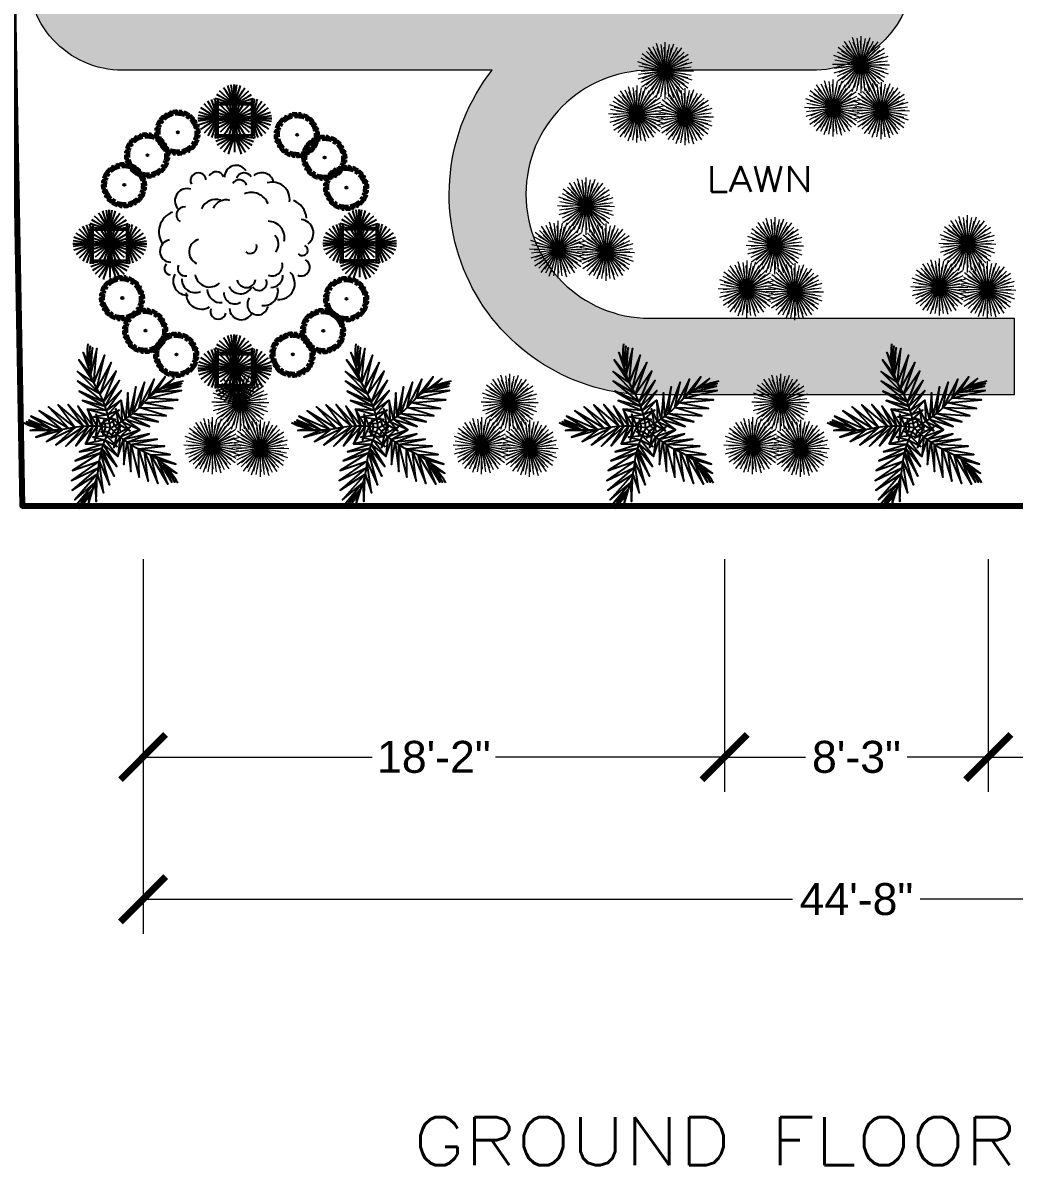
# Model space of a CAD drawing. Header units: millimetres. Extents: x 355 to 3640, y -248 to 1431.
# Drawn here: x 1126.9 to 1499.2, y -247.7 to 181.3 of the extents above; entities that cross this region are included whole.
import ezdxf

# ---------------------------------------------------------------- set-up
doc = ezdxf.new("R2010")
doc.units = ezdxf.units.MM
doc.layers.get('0').update_dxf_attribs({"plot": 0})
for name, color, linetype, lineweight in [('DIMENSION', 251, 'Continuous', 18), ('FLOORING', 33, 'Continuous', 13), ('PERIMETER', 4, 'Continuous', 80), ('TEXT', 9, 'Continuous', 15)]:
    doc.layers.add(name, color=color, linetype=linetype, lineweight=lineweight)
doc.layers.add('PLANTS', color=92, linetype='Continuous')
doc.styles.get("Standard").update_dxf_attribs({"font": 'arial.ttf'})
doc.dimstyles.new('ISO-25', dxfattribs={"dimtxt": 12, "dimasz": 17, "dimexe": 13, "dimexo": 20, "dimgap": 3.125, "dimtad": 0, "dimtoh": 1, "dimdec": 0, "dimdsep": 46, "dimlunit": 4, "dimtxsty": 'Standard', "dimblk": 'ARCHTICK', "dimcen": 2.5, "dimclrd": 256, "dimclre": 256, "dimclrt": 256, "dimadec": 0, "dimazin": 0, "dimtfac": 1, "dimtdec": 0, "dimtmove": 0, "dimatfit": 3, "dimldrblk": 'DOT', "dimfxl": 1, "dimlwd": -1, "dimlwe": -1, "dimarcsym": 0})

# ---------------------------------------------------------------- blocks, each defined once
blk = doc.blocks.new('_ArchTick')
at = {"color": 0, "linetype": 'ByBlock', "const_width": 0.15}
blk.add_lwpolyline([(-0.5, -0.5), (0.5, 0.5)], dxfattribs=at)
blk = doc.blocks.new('*D29')
at = {"layer": 'DIMENSION', "transparency": 16777216}
for p, q in [((1172.07, -20.1), (1172.07, -107.42)), ((1390.48, -20.1), (1390.48, -107.42)), ((1172.07, -94.42), (1258.1, -94.42)), ((1390.48, -94.42), (1304.45, -94.42))]:
    blk.add_line(p, q, dxfattribs=at)
at = {"layer": 'DIMENSION', "transparency": 16777216, "xscale": 17, "yscale": 17, "zscale": 17, "rotation": 180}
blk.add_blockref('_ArchTick', (1172.07, -94.42), dxfattribs=at)
at = {"layer": 'DIMENSION', "transparency": 16777216, "xscale": 17, "yscale": 17, "zscale": 17}
blk.add_blockref('_ArchTick', (1390.48, -94.42), dxfattribs=at)
at = {"layer": 'DIMENSION', "transparency": 16777216, "insert": (1281.28, -94.42), "char_height": 12, "attachment_point": 5}
blk.add_mtext('18\'-2"', dxfattribs=at)
blk = doc.blocks.new('_Dot')
at = {"color": 0, "linetype": 'ByBlock', "lineweight": -2}
blk.add_line((-0.5, 0), (-1, 0), dxfattribs=at)
at = {"color": 0, "linetype": 'ByBlock', "const_width": 0.5}
blk.add_lwpolyline([(-0.25, 0, 1), (0.25, 0, 1)], format="xyb", close=True, dxfattribs=at)
blk = doc.blocks.new('*D30')
at = {"layer": 'DIMENSION', "transparency": 16777216}
for p, q in [((1390.48, -20.1), (1390.48, -107.42)), ((1489.48, -20.1), (1489.48, -107.42)), ((1390.48, -94.42), (1420.9, -94.42)), ((1489.48, -94.42), (1459.06, -94.42))]:
    blk.add_line(p, q, dxfattribs=at)
at = {"layer": 'DIMENSION', "transparency": 16777216, "xscale": 17, "yscale": 17, "zscale": 17, "rotation": 180}
blk.add_blockref('_ArchTick', (1390.48, -94.42), dxfattribs=at)
at = {"layer": 'DIMENSION', "transparency": 16777216, "xscale": 17, "yscale": 17, "zscale": 17}
blk.add_blockref('_ArchTick', (1489.48, -94.42), dxfattribs=at)
at = {"layer": 'DIMENSION', "transparency": 16777216, "insert": (1439.98, -94.42), "char_height": 12, "attachment_point": 5}
blk.add_mtext('8\'-3"', dxfattribs=at)
blk = doc.blocks.new('*D31')
at = {"layer": 'DIMENSION', "transparency": 16777216}
for p, q in [((1489.48, -20.73), (1489.48, -107.42)), ((1707.89, -20.1), (1707.89, -107.42)), ((1489.48, -94.42), (1575.52, -94.42)), ((1707.89, -94.42), (1621.86, -94.42))]:
    blk.add_line(p, q, dxfattribs=at)
at = {"layer": 'DIMENSION', "transparency": 16777216, "xscale": 17, "yscale": 17, "zscale": 17, "rotation": 180}
blk.add_blockref('_ArchTick', (1489.48, -94.42), dxfattribs=at)
at = {"layer": 'DIMENSION', "transparency": 16777216, "xscale": 17, "yscale": 17, "zscale": 17}
blk.add_blockref('_ArchTick', (1707.89, -94.42), dxfattribs=at)
at = {"layer": 'DIMENSION', "transparency": 16777216, "insert": (1598.69, -94.42), "char_height": 12, "attachment_point": 5}
blk.add_mtext('18\'-2"', dxfattribs=at)
blk = doc.blocks.new('*D32')
at = {"layer": 'DIMENSION', "transparency": 16777216}
for p, q in [((1172.07, -20.73), (1172.07, -160.82)), ((1707.89, -20.73), (1707.89, -160.82)), ((1172.07, -147.82), (1416, -147.82)), ((1707.89, -147.82), (1463.96, -147.82))]:
    blk.add_line(p, q, dxfattribs=at)
at = {"layer": 'DIMENSION', "transparency": 16777216, "xscale": 17, "yscale": 17, "zscale": 17, "rotation": 180}
blk.add_blockref('_ArchTick', (1172.07, -147.82), dxfattribs=at)
at = {"layer": 'DIMENSION', "transparency": 16777216, "xscale": 17, "yscale": 17, "zscale": 17}
blk.add_blockref('_ArchTick', (1707.89, -147.82), dxfattribs=at)
at = {"layer": 'DIMENSION', "transparency": 16777216, "insert": (1439.98, -147.82), "char_height": 12, "attachment_point": 5}
blk.add_mtext('44\'-8"', dxfattribs=at)
blk = doc.blocks.new('tree 164642')
at = {"color": 0}
for p, q in [((-1.27, 5.27), (-1.38, 5.62)), ((-0.37, 2.63), (-0.82, 5.75)), ((-0.37, 2.63), (-0.37, 5.79)), ((-0.37, 5.79), (-0.37, 2.63)), ((-0.37, 2.63), (-0.37, 5.79)), ((-0.37, 2.63), (-0.37, 5.79)), ((-0.37, 5.79), (-0.37, 2.63)), ((-0.37, 2.63), (-0.37, 5.79)), ((-0.37, 2.63), (0.08, 5.75)), ((0.53, 5.27), (0.65, 5.62)), ((-2.56, 3.89), (-3.1, 4.2)), ((-2.16, 4.31), (-2.67, 4.79)), ((-0.37, 2.63), (-2.56, 3.89)), ((-0.37, 2.63), (-2.16, 4.31)), ((-1.71, 4.79), (-2.06, 5.29)), ((-0.37, 2.63), (-1.71, 4.79)), ((-0.37, 2.63), (-1.27, 5.27)), ((-0.37, 2.63), (0.53, 5.27)), ((-0.37, 2.63), (0.98, 4.79)), ((-0.37, 2.63), (1.43, 4.31)), ((-0.37, 2.63), (1.82, 3.89)), ((-0.29, 4.87), (-0.29, 0.44)), ((0.98, 4.79), (1.33, 5.29)), ((1.43, 4.31), (1.94, 4.79)), ((1.82, 3.89), (2.37, 4.2)), ((-5.11, 1.79), (-5.61, 2.13)), ((-4.63, 2.24), (-5.11, 2.74)), ((-2.95, 0.44), (-4.63, 2.24)), ((-4.21, 2.63), (-4.52, 3.17)), ((-2.95, 0.44), (-4.21, 2.63)), ((-3.79, 3.02), (-3.93, 3.44)), ((-2.95, 0.44), (-3.79, 3.02)), ((-3.52, 2.63), (-0.37, 2.63)), ((-0.37, 2.63), (-3.52, 2.63)), ((-3.34, 3.05), (-3.49, 3.07)), ((-3.45, 3.44), (-3.47, 3.59)), ((-2.95, 3.47), (-3.37, 3.61)), ((-2.95, 0.44), (-3.37, 3.41)), ((-0.37, 2.63), (-3.34, 3.05)), ((-2.48, 1.7), (-3.03, 2.01)), ((-2.95, 0.44), (-2.95, 3.59)), ((-2.95, 3.59), (-2.95, 0.44)), ((-0.37, 2.63), (-2.95, 3.47)), ((-2.09, 2.12), (-2.6, 2.59)), ((-0.29, 0.44), (-2.09, 2.12)), ((-1.64, 2.6), (-1.98, 3.1)), ((-0.29, 0.44), (-1.64, 2.6)), ((-1.19, 3.08), (-1.31, 3.43)), ((-0.29, 0.44), (-1.19, 3.08)), ((-0.29, 0.44), (-0.74, 3.56)), ((-0.37, 2.63), (2.22, 3.47)), ((-0.37, 2.63), (2.61, 3.05)), ((-0.37, 2.63), (-0.37, 2.63)), ((-0.37, 2.63), (-0.37, 2.63)), ((2.79, 2.63), (-0.37, 2.63)), ((-0.37, 2.63), (2.79, 2.63)), ((-0.29, 0.44), (-0.29, 3.59)), ((-0.29, 3.59), (-0.29, 0.44)), ((-0.29, 0.44), (-0.29, 3.59)), ((-0.29, 0.44), (-0.29, 3.59)), ((-0.29, 3.59), (-0.29, 0.44)), ((-0.29, 0.44), (-0.29, 3.59)), ((-0.29, 0.44), (0.16, 3.56)), ((-0.29, 0.44), (0.61, 3.08)), ((-0.29, 0.44), (1.06, 2.6)), ((-0.29, 0.44), (1.51, 2.12)), ((0.61, 3.08), (0.73, 3.43)), ((1.06, 2.6), (1.4, 3.1)), ((1.51, 2.12), (2.01, 2.59)), ((1.9, 1.7), (2.44, 2.01)), ((2.22, 3.47), (2.63, 3.61)), ((2.4, 3.59), (2.4, 0.44)), ((2.4, 0.44), (2.4, 3.59)), ((2.4, 0.44), (2.82, 3.41)), ((2.4, 0.44), (3.24, 3.02)), ((2.4, 0.44), (3.66, 2.63)), ((2.4, 0.44), (4.08, 2.24)), ((2.61, 3.05), (2.76, 3.07)), ((2.75, 3.44), (2.77, 3.59)), ((3.17, 3.05), (3.31, 3.46)), ((3.66, 2.63), (3.98, 3.17)), ((4.08, 2.24), (4.56, 2.74)), ((4.57, 1.79), (5.07, 2.13)), ((-2.95, 0.44), (-6.11, 0.44)), ((-6.11, 0.44), (-2.95, 0.44)), ((-2.95, 0.44), (-6.11, 0.44)), ((-2.95, 0.44), (-6.11, 0.44)), ((-6.11, 0.44), (-2.95, 0.44)), ((-2.95, 0.44), (-6.11, 0.44)), ((-2.95, 0.44), (-6.07, 0.89)), ((-2.95, 0.44), (-6.07, -0.01)), ((-5.59, 1.34), (-5.94, 1.45)), ((-0.29, 0.44), (-5.61, 0.44)), ((-2.95, 0.44), (-5.59, 1.34)), ((-2.95, 0.44), (-5.59, -0.46)), ((-2.95, 0.44), (-5.11, 1.79)), ((-2.95, 0.44), (-5.11, -0.91)), ((-2.95, 0.44), (-4.63, -1.36)), ((-2.95, 0.44), (-4.21, -1.75)), ((-2.95, 0.44), (-3.79, -2.14)), ((-3.45, 0.44), (-0.29, 0.44)), ((-0.29, 0.44), (-3.45, 0.44)), ((-0.29, 0.44), (-3.45, 0.44)), ((-3.45, 0.44), (-0.29, 0.44)), ((-3.26, 0.86), (-3.41, 0.88)), ((-3.26, 0.02), (-3.41, 0)), ((-2.95, 0.44), (-3.37, -2.54)), ((-2.87, 1.28), (-3.29, 1.41)), ((-0.29, 0.44), (-3.26, 0.86)), ((-0.29, 0.44), (-3.26, 0.02)), ((-2.95, -2.72), (-2.95, 0.44)), ((-2.95, 0.44), (-2.95, -2.72)), ((-2.95, 0.44), (-2.95, 0.44)), ((-2.95, 0.44), (-2.95, 0.44)), ((-0.29, 0.44), (-2.87, 1.28)), ((-0.29, 0.44), (-2.87, -0.4)), ((-0.29, 0.44), (-2.48, 1.7)), ((-0.29, 0.44), (-2.48, -0.82)), ((-0.29, 0.44), (-2.09, -1.24)), ((-0.29, 0.44), (-1.64, -1.72)), ((-0.29, 0.44), (-1.19, -2.2)), ((-0.29, 0.44), (-0.74, -2.68)), ((-0.29, 0.44), (1.9, 1.7)), ((-0.29, 0.44), (2.29, 1.28)), ((-0.29, 0.44), (2.68, 0.86)), ((-0.29, 0.44), (5.1, 0.44)), ((-0.29, 0.44), (2.68, 0.02)), ((-0.29, 0.44), (2.29, -0.4)), ((-0.29, 0.44), (-0.29, -2.72)), ((-0.29, -2.72), (-0.29, 0.44)), ((-0.29, 0.44), (-0.29, -2.72)), ((-0.29, 0.44), (1.9, -0.82)), ((-0.29, 0.44), (1.51, -1.24)), ((-0.29, 0.44), (-0.29, -2.72)), ((-0.29, -2.72), (-0.29, 0.44)), ((-0.29, 0.44), (-0.29, -2.72)), ((-0.29, 0.44), (1.06, -1.72)), ((-0.29, 0.44), (0.16, -2.68)), ((-0.29, 0.44), (0.61, -2.2)), ((-0.29, 0.44), (-0.29, -4.88)), ((-0.29, 0.44), (2.86, 0.44)), ((2.86, 0.44), (-0.29, 0.44)), ((-0.29, 0.44), (-0.29, 0.44)), ((-0.29, 0.44), (-0.29, 0.44)), ((2.86, 0.44), (-0.29, 0.44)), ((-0.29, 0.44), (2.86, 0.44)), ((-0.29, 0.44), (-0.29, 0.44)), ((-0.29, 0.44), (-0.29, 0.44)), ((2.29, 1.28), (2.71, 1.41)), ((2.4, 0.44), (4.57, 1.79)), ((2.4, 0.44), (5.05, 1.34)), ((2.4, 0.44), (5.53, 0.89)), ((2.4, 0.44), (5.56, 0.44)), ((5.56, 0.44), (2.4, 0.44)), ((2.4, 0.44), (5.56, 0.44)), ((2.4, 0.44), (5.56, 0.44)), ((5.56, 0.44), (2.4, 0.44)), ((2.4, 0.44), (5.56, 0.44)), ((2.4, 0.44), (3.66, -1.75)), ((2.4, 0.44), (3.24, -2.14)), ((2.4, 0.44), (4.08, -1.36)), ((2.4, 0.44), (4.57, -0.91)), ((2.4, 0.44), (5.53, -0.01)), ((2.4, 0.44), (5.05, -0.46)), ((2.4, -2.72), (2.4, 0.44)), ((2.4, 0.44), (2.82, -2.54)), ((2.4, 0.44), (2.4, -2.72)), ((2.4, 0.44), (2.4, 0.44)), ((2.4, 0.44), (2.4, 0.44)), ((2.68, 0.86), (2.83, 0.88)), ((2.68, 0.02), (2.83, 0)), ((5.05, 1.34), (5.39, 1.45)), ((-5.59, -0.46), (-5.94, -0.58)), ((-5.11, -0.91), (-5.61, -1.25)), ((-4.63, -1.36), (-5.11, -1.87)), ((-4.21, -1.75), (-4.52, -2.3)), ((-2.87, -0.4), (-3.29, -0.54)), ((-2.48, -0.82), (-3.03, -1.13)), ((-2.09, -1.24), (-2.6, -1.71)), ((-1.64, -1.72), (-1.98, -2.22)), ((1.06, -1.72), (1.4, -2.22)), ((1.51, -1.24), (2.01, -1.71)), ((1.9, -0.82), (2.44, -1.13)), ((2.29, -0.4), (2.71, -0.54)), ((3.66, -1.75), (3.98, -2.3)), ((4.08, -1.36), (4.56, -1.87)), ((4.57, -0.91), (5.07, -1.25)), ((5.05, -0.46), (5.39, -0.58)), ((-3.79, -2.14), (-3.93, -2.56)), ((-3.45, -2.22), (-0.29, -2.22)), ((-0.29, -2.22), (-3.45, -2.22)), ((-3.26, -2.64), (-3.41, -2.66)), ((-3.37, -2.54), (-3.39, -2.68)), ((-2.87, -3.06), (-3.29, -3.2)), ((-0.29, -2.22), (-3.26, -2.64)), ((-2.48, -3.48), (-3.03, -3.8)), ((-0.29, -2.22), (-2.87, -3.06)), ((-0.29, -2.22), (-2.48, -3.48)), ((-0.29, -2.22), (-2.09, -3.9)), ((-0.29, -2.22), (-1.64, -4.38)), ((-1.19, -2.2), (-1.31, -2.55)), ((-0.29, -2.22), (-1.19, -4.86)), ((-0.29, -2.22), (2.86, -2.22)), ((2.86, -2.22), (-0.29, -2.22)), ((-0.29, -2.22), (2.68, -2.64)), ((-0.29, -2.22), (2.29, -3.06)), ((-0.29, -2.22), (-0.29, -2.22)), ((-0.29, -2.22), (1.9, -3.48)), ((-0.29, -2.22), (1.51, -3.9)), ((-0.29, -2.22), (1.06, -4.38)), ((-0.29, -2.22), (-0.29, -2.22)), ((-0.29, -2.22), (0.61, -4.86)), ((0.61, -2.2), (0.73, -2.55)), ((1.9, -3.48), (2.44, -3.8)), ((2.29, -3.06), (2.71, -3.2)), ((2.68, -2.64), (2.83, -2.66)), ((2.82, -2.54), (2.85, -2.68)), ((3.24, -2.14), (3.38, -2.56)), ((-2.09, -3.9), (-2.6, -4.38)), ((-1.64, -4.38), (-1.98, -4.88)), ((-1.19, -4.86), (-1.31, -5.21)), ((0.61, -4.86), (0.73, -5.21)), ((1.06, -4.38), (1.4, -4.88)), ((1.51, -3.9), (2.01, -4.38))]:
    blk.add_line(p, q, dxfattribs=at)
blk = doc.blocks.new('tree 8543')
for centre, radius, start, end in [((-0.2018, 0.4075), 0.0779, 58.98613, 207.91307), ((-0.1421, 0.409), 0.0539, 58.29983, 186.12531), ((-0.0245, 0.4401), 0.0807, 41.61104, 159.97858), ((0.0827, 0.3836), 0.1167, 19.53628, 133.89293), ((-0.3125, 0.3308), 0.0535, 48.88006, 178.31284), ((-0.151, 0.3548), 0.0515, 43.69062, 176.21275), ((0.2294, 0.3129), 0.13, 29.73501, 97.23703), ((-0.4161, 0.271), 0.0523, 33.6973, 233.09374), ((-0.0088, 0.2552), 0.1197, 48.76682, 139.8869), ((0.3499, 0.2685), 0.0901, 334.13491, 112.58196), ((-0.1519, 0.1585), 0.0914, 100.21959, 184.20456), ((0.1731, 0.1411), 0.112, 15.48566, 115.71011), ((-0.4226, 0.1166), 0.081, 97.98267, 246.85448), ((-0.2081, 0.1203), 0.1034, 98.24003, 184.09258), ((0.1881, 0.1035), 0.076, 342.57589, 76.34432), ((0.4157, 0.1732), 0.0366, 250.63414, 87.61238), ((0.4607, 0.0678), 0.0582, 274.16342, 85.83658), ((-0.3695, -0.0906), 0.1411, 138.28337, 242.85399), ((-0.3942, 0.0243), 0.0536, 111.16688, 263.9023), ((0.0945, 0.0341), 0.0451, 255.82781, 48.40852), ((0.2804, -0.0096), 0.0714, 276.12264, 39.2521), ((0.3791, -0.0978), 0.106, 291.12324, 72.71123), ((0.3047, -0.0732), 0.0811, 297.61297, 27.66414), ((-0.1784, -0.1435), 0.0856, 132.65784, 272.21738), ((0.1671, -0.1646), 0.0627, 218.0415, 17.9882), ((0.2594, -0.154), 0.05, 238.608, 55.19567), ((0.3097, -0.1892), 0.0971, 289.61791, 40.74759), ((-0.3637, -0.2322), 0.075, 125.1074, 295.13555), ((0.1415, -0.1994), 0.0853, 233.20479, 357.46313), ((-0.2263, -0.2914), 0.051, 182.37076, 306.90541), ((-0.0695, -0.2436), 0.0967, 215.7229, 341.51261), ((0.3159, -0.2868), 0.07, 169.66834, 15.82679), ((-0.313, -0.339), 0.0414, 161.50625, 291.72963), ((-0.1773, -0.3629), 0.0934, 176.99493, 302.24909), ((-0.1351, -0.3278), 0.0889, 204.45392, 320.90089), ((0.0472, -0.3087), 0.0902, 208.41557, 303.64575), ((0.1432, -0.2881), 0.0734, 205.18691, 329.0229), ((0.2277, -0.3554), 0.0807, 210.79675, 2.66776), ((-0.0526, -0.3925), 0.1046, 204.19546, 327.77892), ((0.1012, -0.4483), 0.0521, 187.20398, 14.32459)]:
    blk.add_arc(centre, radius, start, end)
blk = doc.blocks.new('tree 764232')
at = {"xscale": 0.990099009900991, "yscale": 0.990099009900991, "zscale": 1.98019801980198}
blk.add_blockref('tree 8543', (0.0354, 0.0215), dxfattribs=at)
blk = doc.blocks.new('tree 8312')
for p, q in [((-2331, 1368), (-2685, 1585)), ((-2121, 1357), (-2619, 1689)), ((-2003, 1519), (-2473, 1890)), ((-1881, 1307), (-2469, 1733)), ((-1768, 1450), (-2320, 1921)), ((-1579, 1647), (-2138, 2252)), ((-1873, 1671), (-2131, 1909)), ((-1644, 1584), (-2052, 1991)), ((-1657, 1879), (-2046, 2335)), ((-1440, 1766), (-1889, 2336)), ((-1499, 2003), (-1794, 2408)), ((-1417, 2061), (-1612, 2352)), ((-1136, 1969), (-1539, 2688)), ((-1215, 1922), (-1516, 2413)), ((-1158, 2212), (-1430, 2746)), ((-1068, 2256), (-1215, 2574)), ((-1046, 2466), (-1205, 2850)), ((-883, 2333), (-1056, 2803)), ((-719, 2151), (-973, 2935)), ((-631, 2178), (-828, 2877)), ((-543, 2201), (-677, 2761)), ((-498, 2441), (-614, 3029)), ((-454, 2805), (-493, 3050)), ((-300, 2473), (-359, 2970)), ((-215, 2666), (-247, 3080)), ((-91, 2263), (-124, 3087)), ((0, 2265), (0, 2991)), ((0, 2265), (0, 2991)), ((100, 2489), (120, 2989)), ((182, 2258), (228, 2832)), ((273, 2249), (359, 2970)), ((364, 2237), (493, 3050)), ((454, 2220), (595, 2933)), ((595, 2420), (677, 2761)), ((631, 2178), (788, 2732)), ((719, 2151), (943, 2842)), ((805, 2121), (1004, 2662)), ((974, 2052), (1278, 2711)), ((976, 2296), (1205, 2850)), ((1158, 2212), (1317, 2525)), ((1246, 2165), (1491, 2602)), ((1367, 1821), (1794, 2408)), ((1417, 2061), (1750, 2558)), ((1429, 2271), (1646, 2625)), ((1510, 1708), (1982, 2260)), ((1579, 1943), (1950, 2413)), ((1644, 1584), (2052, 1991)), ((1708, 1518), (2313, 2078)), ((1731, 1813), (1969, 2070)), ((1826, 1379), (2396, 1829)), ((1940, 1596), (2395, 1985)), ((2064, 1439), (2469, 1733)), ((-2297, 303), (-3111, 432)), ((-2549, 40), (-3049, 59)), ((-2309, 213), (-3030, 298)), ((-2281, 393), (-2993, 535)), ((-2357, 916), (-2910, 1145)), ((-2212, 658), (-2902, 883)), ((-2318, 122), (-2892, 167)), ((-2480, 535), (-2821, 617)), ((-2238, 571), (-2792, 727)), ((-2112, 913), (-2771, 1217)), ((-2182, 745), (-2722, 944)), ((-2226, 1186), (-2662, 1431)), ((-2273, 1098), (-2585, 1257)), ((1983, 1155), (2474, 1456)), ((2029, 1076), (2748, 1479)), ((2121, 1357), (2412, 1552)), ((2212, 658), (2995, 913)), ((2238, 571), (2937, 768)), ((2261, 483), (2821, 617)), ((2273, 1098), (2806, 1370)), ((2317, 1008), (2635, 1154)), ((2324, 31), (3147, 63)), ((2393, 823), (2863, 996)), ((2502, 437), (3089, 554)), ((2526, 986), (2910, 1145)), ((2533, 239), (3030, 298)), ((2726, 154), (3140, 187)), ((2866, 394), (3111, 432)), ((-2324, -152), (-3147, -184)), ((-2726, -275), (-3140, -307)), ((-2866, -514), (-3111, -553)), ((-2502, -558), (-3089, -675)), ((-2325, -60), (-3052, -60)), ((-2325, -60), (-3052, -60)), ((-2533, -360), (-3030, -419)), ((-2212, -779), (-2995, -1034)), ((-2238, -692), (-2937, -889)), ((-2526, -1107), (-2910, -1266)), ((-2393, -943), (-2863, -1117)), ((-2261, -603), (-2821, -738)), ((-2273, -1218), (-2806, -1490)), ((-2029, -1197), (-2748, -1599)), ((-2317, -1128), (-2635, -1275)), ((-1983, -1275), (-2474, -1576)), ((-2121, -1478), (-2412, -1672)), ((-1826, -1500), (-2396, -1950)), ((1881, -1427), (2469, -1854)), ((2112, -1034), (2771, -1338)), ((2121, -1478), (2619, -1810)), ((2182, -865), (2722, -1065)), ((2212, -779), (2902, -1003)), ((2226, -1307), (2662, -1551)), ((2238, -692), (2792, -848)), ((2273, -1218), (2585, -1378)), ((2281, -514), (2993, -656)), ((2297, -424), (3111, -553)), ((2309, -334), (3030, -419)), ((2318, -243), (2892, -288)), ((2325, -60), (3052, -60)), ((2325, -60), (3052, -60)), ((2331, -1489), (2685, -1706)), ((2357, -1036), (2910, -1266)), ((2480, -656), (2821, -738)), ((2549, -160), (3049, -180)), ((-2064, -1560), (-2469, -1854)), ((-1940, -1717), (-2395, -2106)), ((-1708, -1639), (-2313, -2198)), ((-1644, -1705), (-2052, -2112)), ((-1510, -1829), (-1982, -2381)), ((-1731, -1933), (-1969, -2191)), ((-1579, -2064), (-1950, -2534)), ((-1367, -1942), (-1794, -2529)), ((-1417, -2181), (-1750, -2679)), ((-1429, -2392), (-1646, -2746)), ((-1246, -2286), (-1491, -2723)), ((-1158, -2333), (-1317, -2645)), ((-974, -2172), (-1278, -2832)), ((-976, -2417), (-1205, -2970)), ((-805, -2242), (-1004, -2782)), ((-719, -2272), (-943, -2963)), ((-631, -2299), (-788, -2853)), ((-595, -2541), (-677, -2882)), ((-454, -2341), (-595, -3053)), ((-364, -2357), (-493, -3171)), ((-273, -2370), (-359, -3091)), ((-182, -2379), (-228, -2953)), ((-100, -2609), (-120, -3110)), ((0, -2386), (0, -3112)), ((0, -2386), (0, -3112)), ((91, -2384), (124, -3208)), ((215, -2786), (247, -3200)), ((300, -2593), (359, -3091)), ((454, -2926), (493, -3171)), ((498, -2562), (614, -3149)), ((543, -2322), (677, -2882)), ((631, -2299), (828, -2997)), ((719, -2272), (973, -3056)), ((883, -2453), (1056, -2923)), ((1046, -2587), (1205, -2970)), ((1068, -2377), (1215, -2695)), ((1136, -2089), (1539, -2808)), ((1158, -2333), (1430, -2867)), ((1215, -2043), (1516, -2534)), ((1417, -2181), (1612, -2473)), ((1440, -1887), (1889, -2457)), ((1499, -2124), (1794, -2529)), ((1579, -1768), (2138, -2373)), ((1644, -1705), (2052, -2112)), ((1657, -2000), (2046, -2455)), ((1768, -1571), (2320, -2042)), ((1873, -1792), (2131, -2030)), ((2003, -1640), (2473, -2010))]:
    blk.add_line(p, q)
at = {"linetype": 'Continuous'}
blk.add_circle((0, 0), 145, dxfattribs=at)
blk = doc.blocks.new('tree 642142')
at = {"linetype": 'Continuous', "xscale": 0.00015873015854595, "yscale": 0.00015873015854595, "zscale": 0.00015873015854595}
blk.add_blockref('tree 8312', (-111.471, 92.45), dxfattribs=at)
blk = doc.blocks.new('tree 5412326')
for points in [[(-0.75, 0.415), (-0.644, 0.447), (-0.742, 0.482), (-0.548, 0.566), (-0.736, 0.55), (-0.474, 0.7), (-0.734, 0.618), (-0.425, 0.846), (-0.734, 0.686), (-0.402, 0.997), (-0.738, 0.754), (-0.407, 1.15), (-0.753, 0.889), (-0.439, 1.3), (-0.772, 0.988), (-0.498, 1.442), (-0.789, 1.089), (-0.58, 1.571), (-0.796, 1.225), (-0.642, 1.603), (-0.788, 1.343), (-0.669, 1.638), (-0.774, 1.428), (-0.801, 1.584), (-0.796, 1.225), (-0.901, 1.493), (-0.789, 1.089), (-0.972, 1.331), (-0.753, 0.889), (-1.021, 1.185), (-0.738, 0.754), (-1.043, 1.034), (-0.734, 0.686), (-1.038, 0.881), (-0.734, 0.618), (-1.006, 0.731), (-0.736, 0.55), (-0.948, 0.589), (-0.742, 0.482), (-0.865, 0.46)], [(-0.821, 0.379), (-0.82, 0.489), (-0.883, 0.407), (-0.903, 0.618), (-0.946, 0.433), (-1.008, 0.73), (-1.009, 0.457), (-1.131, 0.821), (-1.074, 0.477), (-1.268, 0.889), (-1.14, 0.495), (-1.415, 0.932), (-1.273, 0.522), (-1.568, 0.948), (-1.374, 0.535), (-1.72, 0.936), (-1.475, 0.55), (-1.869, 0.897), (-1.606, 0.585), (-1.918, 0.849), (-1.716, 0.629), (-1.96, 0.834), (-1.792, 0.668), (-1.949, 0.691), (-1.606, 0.585), (-1.893, 0.568), (-1.475, 0.55), (-1.761, 0.451), (-1.273, 0.522), (-1.638, 0.359), (-1.14, 0.495), (-1.501, 0.291), (-1.074, 0.477), (-1.353, 0.248), (-1.009, 0.457), (-1.201, 0.233), (-0.946, 0.433), (-1.048, 0.244), (-0.883, 0.407), (-0.9, 0.283)], [(-0.694, 0.358), (-0.63, 0.268), (-0.627, 0.371), (-0.487, 0.212), (-0.561, 0.387), (-0.336, 0.184), (-0.495, 0.405), (-0.183, 0.182), (-0.431, 0.427), (-0.032, 0.207), (-0.367, 0.451), (0.112, 0.259), (-0.244, 0.507), (0.245, 0.336), (-0.155, 0.556), (0.361, 0.436), (-0.064, 0.604), (0.459, 0.554), (0.063, 0.653), (0.47, 0.622), (0.178, 0.682), (0.495, 0.659), (0.262, 0.694), (0.402, 0.768), (0.063, 0.653), (0.285, 0.835), (-0.064, 0.604), (0.109, 0.852), (-0.244, 0.507), (-0.044, 0.854), (-0.367, 0.451), (-0.195, 0.828), (-0.431, 0.427), (-0.34, 0.776), (-0.495, 0.405), (-0.472, 0.699), (-0.561, 0.387), (-0.589, 0.6), (-0.627, 0.371), (-0.686, 0.481)], [(-0.809, 0.3), (-0.914, 0.335), (-0.855, 0.25), (-1.062, 0.296), (-0.9, 0.198), (-1.2, 0.231), (-0.941, 0.145), (-1.325, 0.142), (-0.981, 0.09), (-1.433, 0.033), (-1.018, 0.033), (-1.519, -0.094), (-1.085, -0.086), (-1.581, -0.234), (-1.129, -0.177), (-1.617, -0.383), (-1.174, -0.269), (-1.626, -0.536), (-1.248, -0.383), (-1.595, -0.598), (-1.324, -0.474), (-1.594, -0.643), (-1.385, -0.534), (-1.455, -0.676), (-1.248, -0.383), (-1.32, -0.661), (-1.174, -0.269), (-1.168, -0.572), (-1.085, -0.086), (-1.043, -0.483), (-1.018, 0.033), (-0.936, -0.374), (-0.981, 0.09), (-0.85, -0.247), (-0.941, 0.145), (-0.788, -0.107), (-0.9, 0.198), (-0.751, 0.042), (-0.855, 0.25), (-0.742, 0.195)], [(-0.73, 0.287), (-0.796, 0.198), (-0.697, 0.227), (-0.805, 0.045), (-0.662, 0.169), (-0.786, -0.107), (-0.624, 0.113), (-0.74, -0.253), (-0.583, 0.058), (-0.669, -0.389), (-0.541, 0.005), (-0.575, -0.51), (-0.449, -0.095), (-0.461, -0.612), (-0.375, -0.164), (-0.33, -0.692), (-0.302, -0.236), (-0.187, -0.748), (-0.216, -0.342), (-0.119, -0.738), (-0.153, -0.442), (-0.076, -0.75), (-0.115, -0.518), (-0.002, -0.629), (-0.216, -0.342), (0.026, -0.496), (-0.302, -0.236), (-0.012, -0.324), (-0.449, -0.095), (-0.058, -0.177), (-0.541, 0.005), (-0.129, -0.042), (-0.583, 0.058), (-0.223, 0.079), (-0.624, 0.113), (-0.337, 0.182), (-0.662, 0.169), (-0.468, 0.262), (-0.697, 0.227), (-0.61, 0.318)]]:
    blk.add_lwpolyline(points, close=True)
for points in [[(-0.761, 0.348, 0.101039), (-0.772, 0.988, -0.173091), (-0.685, 1.684)], [(-0.761, 0.348, 0.101039), (-1.374, 0.535, -0.173091), (-2.008, 0.833)], [(-0.761, 0.348, 0.101039), (-0.155, 0.556, -0.173091), (0.533, 0.688)], [(-0.761, 0.348, 0.101039), (-1.129, -0.177, -0.173091), (-1.608, -0.689)], [(-0.761, 0.348, 0.101039), (-0.375, -0.164, -0.173091), (-0.037, -0.778)]]:
    blk.add_lwpolyline(points, format="xyb")
blk = doc.blocks.new('tree 97643')
blk.add_blockref('tree 5412326', (348.384, 244.595))
blk = doc.blocks.new('tree 4r32')
at = {"lineweight": 0}
for points in [[(0.477, 0.555), (0.171, 0.854)], [(0.484, 0.561), (0.209, 0.932)], [(0.375, 0.708), (0.274, 0.871)], [(0.503, 0.542), (0.292, 0.944)], [(0.492, 0.567), (0.351, 0.852)], [(0.499, 0.57), (0.352, 1.007)], [(0.441, 0.743), (0.395, 0.929)], [(0.517, 0.517), (0.435, 0.993)], [(0.509, 0.573), (0.463, 0.887)], [(0.512, 0.545), (0.464, 0.846)], [(0.516, 0.574), (0.512, 1.034)], [(0.515, 0.755), (0.528, 0.946)], [(0.517, 0.517), (0.58, 0.886)], [(0.519, 0.531), (0.586, 0.995)], [(0.519, 0.531), (0.569, 0.846)], [(0.529, 0.542), (0.73, 0.95)], [(0.53, 0.542), (0.691, 0.848)], [(0.534, 0.572), (0.672, 1.01)], [(0.551, 0.564), (0.817, 0.938)], [(0.557, 0.559), (0.854, 0.863)], [(0.588, 0.744), (0.661, 0.922)], [(0.655, 0.711), (0.779, 0.857)], [(0.517, 0.517), (0.024, 0.672)], [(0.468, 0.541), (0.083, 0.73)], [(0.472, 0.548), (0.096, 0.817)], [(0.29, 0.588), (0.112, 0.661)], [(0.323, 0.655), (0.176, 0.779)], [(0.491, 0.53), (0.185, 0.691)], [(0.491, 0.53), (0.22, 0.668)], [(0.497, 0.537), (0.255, 0.785)], [(0.478, 0.556), (0.281, 0.752)], [(0.517, 0.517), (0.365, 0.814)], [(0.517, 0.517), (0.752, 0.753)], [(0.517, 0.517), (0.944, 0.742)], [(0.517, 0.517), (0.814, 0.668)], [(0.53, 0.542), (0.668, 0.814)], [(0.541, 0.529), (0.852, 0.683)], [(0.543, 0.525), (1.007, 0.681)], [(0.558, 0.557), (0.785, 0.778)], [(0.564, 0.551), (0.932, 0.825)], [(0.708, 0.658), (0.871, 0.76)], [(0.743, 0.592), (0.929, 0.638)], [(0.489, 0.517), (0, 0.512)], [(0.503, 0.512), (0.027, 0.352)], [(0.464, 0.524), (0.039, 0.586)], [(0.465, 0.508), (0.041, 0.435)], [(0.279, 0.515), (0.087, 0.528)], [(0.504, 0.51), (0.089, 0.292)], [(0.475, 0.486), (0.102, 0.209)], [(0.291, 0.441), (0.105, 0.395)], [(0.502, 0.515), (0.146, 0.463)], [(0.464, 0.526), (0.148, 0.58)], [(0.517, 0.517), (0.18, 0.171)], [(0.47, 0.494), (0.181, 0.351)], [(0.517, 0.517), (0.187, 0.569)], [(0.465, 0.509), (0.187, 0.464)], [(0.501, 0.495), (0.217, 0.096)], [(0.492, 0.504), (0.22, 0.365)], [(0.497, 0.498), (0.249, 0.255)], [(0.517, 0.517), (0.281, 0.281)], [(0.517, 0.517), (0.303, 0.083)], [(0.492, 0.47), (0.343, 0.185)], [(0.501, 0.467), (0.362, 0.024)], [(0.517, 0.517), (0.366, 0.22)], [(0.513, 0.491), (0.448, 0.039)], [(0.512, 0.491), (0.454, 0.148)], [(0.517, 0.517), (0.465, 0.187)], [(0.517, 0.517), (0.846, 0.569)], [(0.517, 0.517), (0.668, 0.22)], [(0.517, 0.517), (0.846, 0.465)], [(0.517, 0.464), (0.522, 0)], [(0.521, 0.491), (0.569, 0.187)], [(0.521, 0.491), (0.599, 0.041)], [(0.521, 0.491), (0.571, 0.146)], [(0.523, 0.504), (0.683, 0.181)], [(0.525, 0.492), (0.681, 0.027)], [(0.538, 0.501), (0.938, 0.217)], [(0.54, 0.505), (0.95, 0.303)], [(0.54, 0.505), (0.814, 0.366)], [(0.542, 0.469), (0.742, 0.089)], [(0.543, 0.513), (0.995, 0.448)], [(0.543, 0.512), (0.886, 0.454)], [(0.544, 0.517), (1.034, 0.522)], [(0.55, 0.473), (0.825, 0.102)], [(0.555, 0.477), (0.778, 0.249)], [(0.556, 0.478), (0.753, 0.281)], [(0.557, 0.478), (0.863, 0.18)], [(0.567, 0.491), (0.848, 0.343)], [(0.571, 0.5), (1.01, 0.362)], [(0.574, 0.527), (0.993, 0.599)], [(0.574, 0.525), (0.887, 0.571)], [(0.744, 0.445), (0.922, 0.373)], [(0.755, 0.519), (0.946, 0.505)], [(0.325, 0.375), (0.162, 0.274)], [(0.378, 0.323), (0.255, 0.176)], [(0.445, 0.29), (0.373, 0.112)], [(0.519, 0.279), (0.505, 0.087)], [(0.592, 0.291), (0.638, 0.105)], [(0.658, 0.325), (0.76, 0.162)], [(0.711, 0.378), (0.857, 0.255)]]:
    blk.add_lwpolyline(points, dxfattribs=at)
blk = doc.blocks.new('LANDSCAPE PAVEMENT')
at = {"layer": 'FLOORING'}
h = blk.add_hatch(dxfattribs=at)
h.set_pattern_fill('HONEY', color=256, scale=2)
edge = h.paths.add_edge_path()
edge.add_line((276.23, 98), (276.23, 571.74))
edge.add_line((276.23, 571.74), (279.21, 571.74))
edge.add_line((279.21, 571.74), (279.21, 650.46))
edge.add_line((279.21, 650.46), (276.23, 650.46))
edge.add_line((276.23, 650.46), (276.23, 914.91))
edge.add_line((276.23, 914.91), (-289.12, 914.91))
edge.add_line((-289.12, 914.91), (-289.12, 650.46))
edge.add_line((-289.12, 650.46), (-293.21, 650.46))
edge.add_line((-293.21, 650.46), (-293.21, 571.74))
edge.add_line((-293.21, 571.74), (-289.12, 571.74))
edge.add_line((-289.12, 571.74), (-289.12, 553.37))
edge.add_line((-289.12, 553.37), (-293.21, 553.37))
edge.add_line((-293.21, 553.37), (-293.21, 474.65))
edge.add_line((-293.21, 474.65), (-289.12, 474.65))
edge.add_line((-289.12, 474.65), (-289.12, 338.57))
edge.add_line((-289.12, 338.57), (-293.21, 338.57))
edge.add_line((-293.21, 338.57), (-293.21, 2))
edge.add_line((-293.21, 2), (-289.12, 2))
edge.add_line((-289.12, 2), (-289.12, -28.57))
edge.add_arc((-282.59, -29.93), 6.68, 168.2541, 270)
edge.add_line((-282.59, -36.61), (-22.8, -36.61))
edge.add_arc((-23.53, -27.51), 9.13, 274.5926, 360)
edge.add_line((-14.4, -27.51), (-14.4, 0))
edge.add_line((-14.4, 0), (14.4, 0))
edge.add_line((14.4, 0), (14.4, -27.51))
edge.add_arc((-23.53, -27.51), 37.93, -87.7474, 0, ccw=False)
edge.add_line((-22.04, -65.41), (-53.3, -65.41))
edge.add_line((-53.3, -65.41), (-84.57, -65.41))
edge.add_arc((-84.57, -111.97), 46.56, 90, 270)
edge.add_line((-84.57, -158.53), (52.23, -158.53))
edge.add_line((52.23, -158.53), (52.23, -187.33))
edge.add_line((52.23, -187.33), (-84.57, -187.33))
edge.add_arc((-84.57, -111.97), 75.36, 141.8406, 270, ccw=False)
edge.add_line((-143.83, -65.41), (-282.59, -65.41))
edge.add_arc((-282.59, -29.93), 35.48, 174.912, 270, ccw=False)
edge.add_line((-317.92, -26.78), (-317.92, 943.71))
edge.add_line((-317.92, 943.71), (305.03, 943.71))
edge.add_line((305.03, 943.71), (305.03, 98))
edge.add_line((305.03, 98), (276.23, 98))
blk.add_lwpolyline([(14.4, -27.51, -0.402745), (-22.04, -65.41), (-53.3, -65.41), (-84.57, -65.41, 1), (-84.57, -158.53), (52.23, -158.53), (52.23, -187.33), (-84.57, -187.33, -0.625837), (-143.83, -65.41), (-282.59, -65.41, -0.440469), (-317.92, -26.78)], format="xyb", dxfattribs=at)

msp = doc.modelspace()

# ---------------------------------------------------------------- linework, layer by layer
at = {"layer": 'PERIMETER'}
msp.add_lwpolyline([(1104.94, 1206.47), (1126.66, -0.1), (1871.76, -0.1), (1775.03, 1205.18)], close=True, dxfattribs=at)

# ---------------------------------------------------------------- block references
at = {"layer": 'FLOORING'}
msp.add_blockref('LANDSCAPE PAVEMENT', (1446.98, 228.9), dxfattribs=at)
at = {"layer": 'PLANTS'}
for name, p, xscale, yscale, zscale, rotation in [('tree 4r32', (1430.99, 154.89), -20.7260328264652, 20.72603282649496, 20.72603282648901, 270), ('tree 4r32', (1357.35, 152.6), -20.7260328264652, 20.72603282649496, 20.72603282648901, 270), ('tree 4r32', (1420.47, 138.63), -20.7260328264652, 20.72603282649496, 20.72603282648901, 270), ('tree 4r32', (1438.51, 137.63), -20.7260328264652, 20.72603282649496, 20.72603282648901, 270), ('tree 4r32', (1346.83, 136.34), -20.7260328264652, 20.72603282649496, 20.72603282648901, 270), ('tree 4r32', (1364.86, 135.34), -20.7260328264652, 20.72603282649496, 20.72603282648901, 270), ('tree 642142', (1210.75, -2370.28), 17.33597089269701, 17.33597089269701, 17.33597089269701, 310.2561828064461), ('tree 642142', (1255.59, -2371.2), 17.33597089269701, 17.33597089269701, 17.33597089269701, 310.2561828064461), ('tree 642142', (1199.36, -2378.86), 17.33597089269701, 17.33597089269701, 17.33597089269701, 310.2561828064461), ('tree 642142', (1265.89, -2379.75), 17.33597089269701, 17.33597089269701, 17.33597089269701, 310.2561828064461), ('tree 764232', (1204.36, 97.73), 56.61823079456448, 56.61823079456448, 94.36371799114505, 332.9329722644279), ('tree 642142', (1190.67, -2390.01), 17.33597089269701, 17.33597089269701, 17.33597089269701, 310.2561828064461), ('tree 642142', (1274.08, -2391.03), 17.33597089269701, 17.33597089269701, 17.33597089269701, 310.2561828064461), ('tree 4r32', (1327.69, 101.73), -20.7260328264652, 20.72603282649496, 20.72603282648901, 270), ('tree 4r32', (1398.62, 86.89), -20.7260328264652, 20.72603282649496, 20.72603282648901, 270), ('tree 4r32', (1470.92, 87.6), -20.7260328264652, 20.72603282649496, 20.72603282648901, 270), ('tree 4r32', (1317.17, 85.47), -20.7260328264652, 20.72603282649496, 20.72603282648901, 270), ('tree 4r32', (1335.21, 84.47), -20.7260328264652, 20.72603282649496, 20.72603282648901, 270), ('tree 642142', (1189.91, -2432.47), 17.33597089269701, 17.33597089269701, 17.33597089269701, 310.2561828064461), ('tree 4r32', (1388.1, 70.63), -20.7260328264652, 20.72603282649496, 20.72603282648901, 270), ('tree 4r32', (1406.14, 69.63), -20.7260328264652, 20.72603282649496, 20.72603282648901, 270), ('tree 4r32', (1460.4, 71.34), -20.7260328264652, 20.72603282649496, 20.72603282648901, 270), ('tree 4r32', (1478.43, 70.34), -20.7260328264652, 20.72603282649496, 20.72603282648901, 270), ('tree 642142', (1274.11, -2432.83), 17.33597089269701, 17.33597089269701, 17.33597089269701, 310.2561828064461), ('tree 642142', (1198.62, -2444.73), 17.33597089269701, 17.33597089269701, 17.33597089269701, 310.2561828064461), ('tree 642142', (1265.42, -2444.82), 17.33597089269701, 17.33597089269701, 17.33597089269701, 310.2561828064461), ('tree 642142', (1210.27, -2453.73), 17.33597089269701, 17.33597089269701, 17.33597089269701, 310.2561828064461), ('tree 642142', (1253.94, -2453.67), 17.33597089269701, 17.33597089269701, 17.33597089269701, 310.2561828064461), ('tree 97643', (7136.74, -8453.31), 24.40141456445883, 24.40141456445883, 24.40141456445883, 90), ('tree 97643', (7237.35, -8453.31), 24.40141456445883, 24.40141456445883, 24.40141456445883, 90), ('tree 97643', (7337.89, -8453.31), 24.40141456445883, 24.40141456445883, 24.40141456445883, 90), ('tree 97643', (7438.58, -8453.31), 24.40141456445883, 24.40141456445883, 24.40141456445883, 90), ('tree 4r32', (1197.88, 28.09), -20.7260328264652, 20.72603282649496, 20.72603282648901, 270), ('tree 4r32', (1298.99, 28.09), -20.7260328264652, 20.72603282649496, 20.72603282648901, 270), ('tree 4r32', (1400.75, 28.09), -20.7260328264652, 20.72603282649496, 20.72603282648901, 270), ('tree 4r32', (1187.36, 11.83), -20.7260328264652, 20.72603282649496, 20.72603282648901, 270), ('tree 4r32', (1205.39, 10.83), -20.7260328264652, 20.72603282649496, 20.72603282648901, 270), ('tree 4r32', (1288.47, 11.83), -20.7260328264652, 20.72603282649496, 20.72603282648901, 270), ('tree 4r32', (1306.5, 10.83), -20.7260328264652, 20.72603282649496, 20.72603282648901, 270), ('tree 4r32', (1390.23, 11.83), -20.7260328264652, 20.72603282649496, 20.72603282648901, 270), ('tree 4r32', (1408.26, 10.83), -20.7260328264652, 20.72603282649496, 20.72603282648901, 270)]:
    msp.add_blockref(name, p, dxfattribs=dict(at, xscale=xscale, yscale=yscale, zscale=zscale, rotation=rotation))
at = {"layer": 'PLANTS', "xscale": 2.376390315283678, "yscale": 2.376390315283678, "zscale": 2.376390315283678}
for p in [(1207.16, 144.36), (1160.23, 97.31), (1254.09, 97.43), (1207.16, 50.5)]:
    msp.add_blockref('tree 164642', p, dxfattribs=at)

# ---------------------------------------------------------------- texts
at = {"layer": 'TEXT', "attachment_point": 1}
for s, width, insert, char_height in [('\\pi69.814;{\\Fromans|c0;\\W1.2;LAWN}', 179.6741, (1313.74, 127.49), 9.6), ('\\pi41.175;{\\Fromans|c0;\\W1.2;GROUND FLOOR PLAN}', 434.1215, (1232.26, -229.66), 18)]:
    msp.add_mtext_dynamic_manual_height_columns(s, width=width, gutter_width=12.5, heights=[0], dxfattribs=dict(at, insert=insert, char_height=char_height))

# ---------------------------------------------------------------- dimensions: what is measured, and where the dimension line sits
at = {"layer": 'DIMENSION'}
for base, p1, p2, picture, middle in [((1390.48, -94.42), (1172.07, -0.1), (1390.48, -0.1), '*D29', (1281.28, -94.42)), ((1707.89, -147.82), (1172.07, -0.73), (1707.89, -0.73), '*D32', (1439.98, -147.82)), ((1489.48, -94.42), (1390.48, -0.1), (1489.48, -0.1), '*D30', (1439.98, -94.42)), ((1707.89, -94.42), (1489.48, -0.73), (1707.89, -0.1), '*D31', (1598.69, -94.42))]:
    dim = msp.add_linear_dim(base=base, p1=p1, p2=p2, dimstyle='ISO-25', dxfattribs=at)
    dim.commit()
    dim.dimension.update_dxf_attribs({"geometry": picture, "text_midpoint": middle})

doc.saveas('drawing.dxf')
